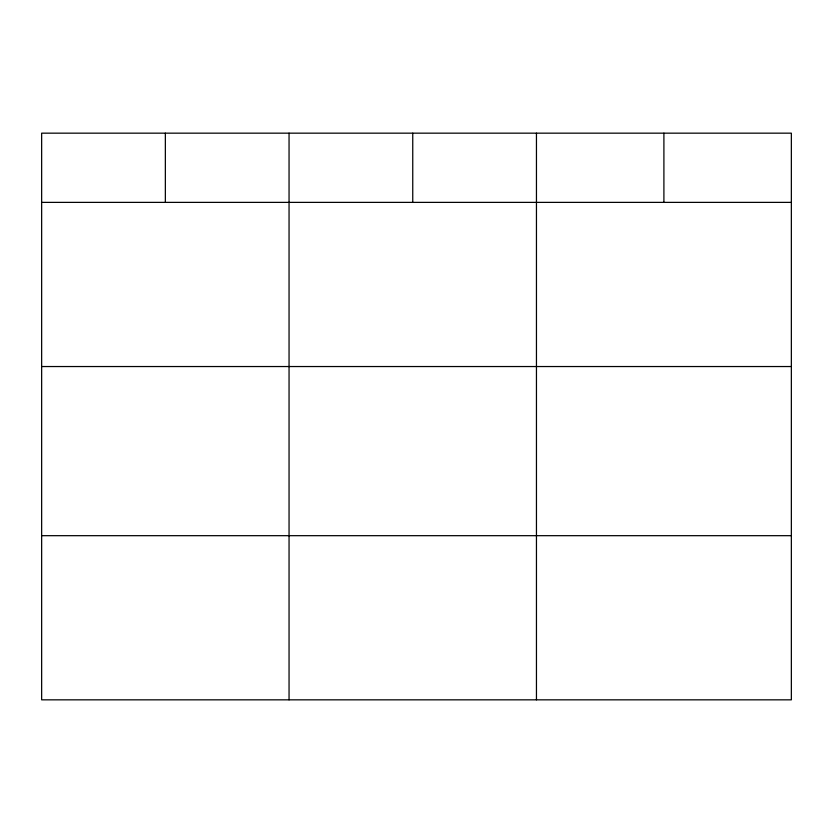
<?xml version="1.0" encoding="UTF-8"?>
<svg xmlns="http://www.w3.org/2000/svg" width="833" height="833" viewBox="0 0 833 833"><rect width="100%" height="100%" fill="white"/><g stroke="black" fill="none" stroke-linecap="round" stroke-linejoin="round"><path stroke-width="1.25" d="M791.35 366.541L791.35 133.165L41.65 133.165L41.65 699.835L791.35 699.835L791.35 366.541L41.65 366.541M41.65 202.377L791.35 202.377M41.65 535.681L791.35 535.681M663.901 133.165L663.901 202.377M536.452 133.165L536.452 699.835M412.751 133.165L412.751 202.377M289.051 133.165L289.051 699.835M165.351 133.165L165.351 202.377"/></g></svg>
